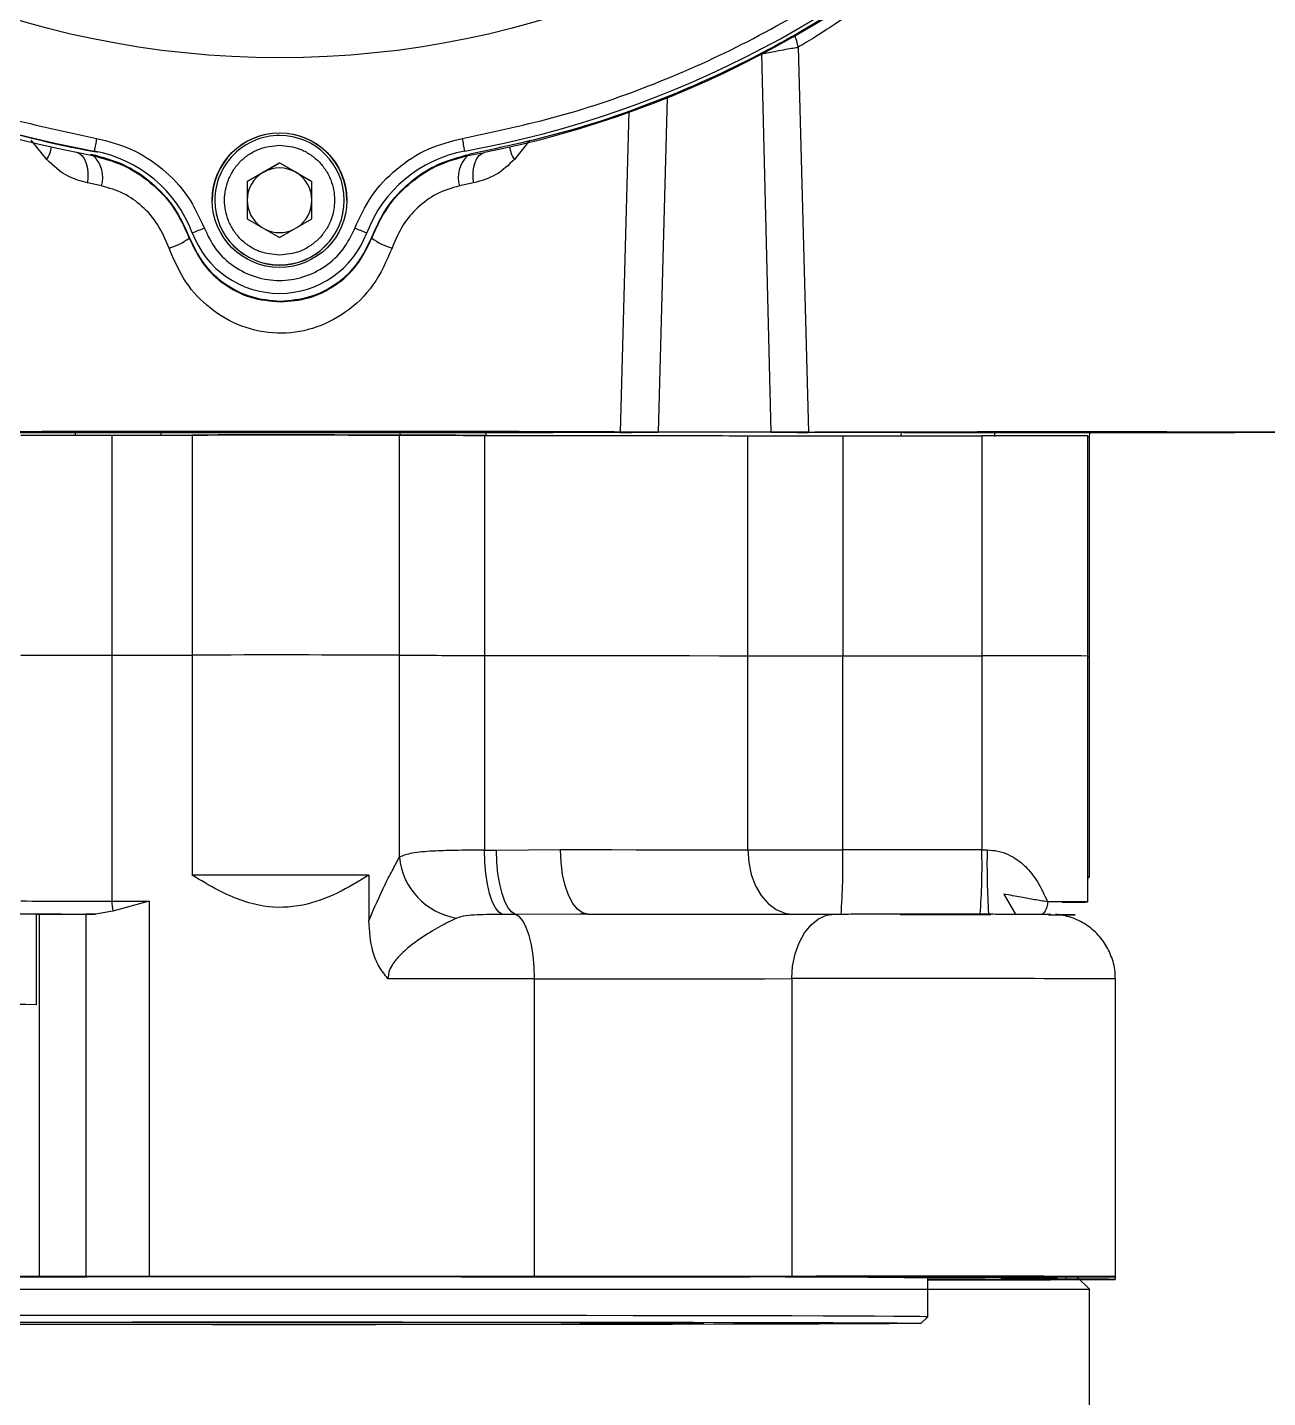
# Model space of a CAD drawing. Header units: millimetres. Extents: x 2251 to 4395, y 932 to 2449.
# Drawn here: x 3664.7 to 3760.5, y 2035.8 to 2141.7 of the extents above; entities that cross this region are included whole.
import ezdxf

# ---------------------------------------------------------------- set-up
doc = ezdxf.new("R2010")
doc.units = ezdxf.units.MM

msp = doc.modelspace()

# ---------------------------------------------------------------- linework, layer by layer
at = {"color": 7, "linetype": 'Continuous', "lineweight": 25}
for p, q in [((3722.206, 2110.389), (3721.463, 2139.621)), ((3724.29, 2140.124), (3725.074, 2110.394)), ((3714.162, 2136.247), (3713.459, 2110.389)), ((3710.544, 2110.394), (3711.235, 2135.185)), ((3666.225, 2131.454), (3665.034, 2132.949)), ((3669.901, 2132.064), (3669.901, 2132.098)), ((3698.526, 2132.098), (3698.526, 2132.064)), ((3703.543, 2132.944), (3702.356, 2131.454)), ((3668.526, 2132.004), (3669.673, 2131.783)), ((3669.673, 2131.783), (3669.673, 2131.856)), ((3684.214, 2131.192), (3681.714, 2129.749)), ((3682.964, 2130.464), (3684.214, 2131.185)), ((3686.714, 2129.749), (3684.214, 2131.192)), ((3684.214, 2131.185), (3684.214, 2131.192)), ((3684.214, 2131.185), (3685.464, 2130.464)), ((3698.908, 2131.783), (3700.055, 2132.003)), ((3698.908, 2131.856), (3698.908, 2131.783)), ((3681.714, 2129.742), (3682.964, 2130.464)), ((3685.464, 2130.464), (3686.714, 2129.742)), ((3670.465, 2129.408), (3669.38, 2129.635)), ((3681.714, 2129.749), (3681.714, 2126.862)), ((3686.714, 2126.862), (3686.714, 2129.749)), ((3699.202, 2129.635), (3698.116, 2129.408)), ((3679.214, 2128.304), (3679.214, 2128.292)), ((3689.214, 2128.292), (3689.214, 2128.304)), ((3681.714, 2126.862), (3684.214, 2125.418)), ((3684.214, 2125.418), (3686.714, 2126.862)), ((3677.474, 2125.776), (3677.474, 2125.742)), ((3690.954, 2125.742), (3690.954, 2125.776)), ((3677.243, 2125.444), (3677.243, 2125.377)), ((3691.339, 2125.377), (3691.339, 2125.444)), ((3668.442, 2110.137), (3668.438, 2110.334)), ((3671.257, 2110.16), (3671.257, 2093.16)), ((3675.023, 2110.416), (3675.041, 2110.152)), ((3677.468, 2110.162), (3677.468, 2093.162)), ((3693.471, 2093.153), (3693.471, 2110.153)), ((3693.541, 2110.152), (3693.559, 2110.416)), ((3700.045, 2110.138), (3700.045, 2093.138)), ((3700.144, 2110.334), (3700.139, 2110.137)), ((3722.206, 2110.389), (3713.459, 2110.389)), ((3722.206, 2110.372), (3713.459, 2110.372)), ((3720.394, 2093.111), (3720.394, 2110.111)), ((3727.721, 2110.105), (3727.721, 2093.105)), ((3727.721, 2110.105), (3738.471, 2110.105)), ((3732.242, 2110.105), (3732.258, 2110.345)), ((3738.471, 2110.105), (3738.471, 2093.105)), ((3739.46, 2110.337), (3739.455, 2110.054)), ((3746.669, 2093.088), (3746.669, 2110.088)), ((3746.669, 2110.037), (3746.791, 2110.034)), ((3746.791, 2110.034), (3746.812, 2110.336)), ((3746.791, 2093.034), (3746.791, 2110.034)), ((3671.257, 2093.16), (3671.257, 2074.16)), ((3677.468, 2093.162), (3677.468, 2076.162)), ((3693.471, 2077.544), (3693.471, 2093.153)), ((3700.045, 2093.138), (3700.045, 2078.088)), ((3720.394, 2078.111), (3720.394, 2093.111)), ((3720.394, 2093.111), (3720.402, 2093.111)), ((3727.721, 2078.105), (3727.721, 2093.105)), ((3727.721, 2093.105), (3738.471, 2093.105)), ((3738.471, 2093.105), (3738.47, 2078.105)), ((3746.669, 2074.088), (3746.669, 2093.088)), ((3746.669, 2093.037), (3746.791, 2093.034)), ((3746.79, 2076.034), (3746.791, 2093.034)), ((3700.978, 2078.087), (3705.92, 2078.133)), ((3738.47, 2078.105), (3727.721, 2078.105)), ((3691.113, 2076.162), (3691.113, 2072.635)), ((3746.669, 2075.912), (3746.79, 2076.034)), ((3674.148, 2074.161), (3671.336, 2073.385)), ((3674.148, 2074.161), (3674.148, 2045.161)), ((3740.165, 2074.69), (3741.097, 2073.096)), ((3665.433, 2066.151), (3665.433, 2073.151)), ((3665.433, 2073.147), (3665.642, 2073.149)), ((3665.642, 2073.149), (3669.236, 2073.156)), ((3665.642, 2073.149), (3665.642, 2045.149)), ((3669.236, 2073.156), (3669.236, 2045.156)), ((3671.336, 2073.385), (3669.985, 2073.157)), ((3707.403, 2073.14), (3702.451, 2073.121)), ((3708.041, 2073.143), (3707.403, 2073.14)), ((3734.669, 2073.116), (3734.669, 2073.099)), ((3703.923, 2045.156), (3703.923, 2068.155)), ((3723.793, 2068.164), (3723.793, 2045.164)), ((3748.788, 2045.14), (3748.788, 2068.14)), ((3621.791, 2044.163), (3746.791, 2044.163)), ((3745.791, 2045.163), (3622.791, 2045.163)), ((3669.236, 2045.156), (3665.642, 2045.149)), ((3734.29, 2042.034), (3734.29, 2045.034)), ((3737.922, 2045.103), (3737.922, 2045.074)), ((3741.082, 2045.066), (3737.922, 2045.074)), ((3738.082, 2045.103), (3745.362, 2045.12)), ((3741.082, 2045.11), (3741.082, 2045.066)), ((3743.427, 2045.115), (3743.427, 2045.056)), ((3744.29, 2045.034), (3744.29, 2045.117)), ((3744.973, 2045.119), (3744.973, 2044.95)), ((3746.791, 2044.163), (3745.791, 2045.163)), ((3746.791, 2024.163), (3746.791, 2044.163)), ((3748.788, 2044.928), (3748.788, 2045.14)), ((3733.79, 2041.534), (3734.29, 2042.034))]:
    msp.add_line(p, q, dxfattribs=at)
at = {"color": 7, "linetype": 'Continuous', "lineweight": 25, "flags": 128}
for points in [[(3724.29, 2140.124), (3724.188, 2140.61), (3724.014, 2140.994)], [(3668.526, 2132.004), (3668.748, 2131.918), (3668.947, 2131.756), (3669.116, 2131.525), (3669.251, 2131.23), (3669.348, 2130.883), (3669.402, 2130.492), (3669.413, 2130.072), (3669.38, 2129.635)], [(3699.202, 2129.635), (3699.168, 2130.072), (3699.179, 2130.492), (3699.234, 2130.882), (3699.33, 2131.23), (3699.465, 2131.525), (3699.635, 2131.756), (3699.834, 2131.917), (3700.055, 2132.003)], [(3671.257, 2110.16), (3672.027, 2110.16), (3672.799, 2110.16), (3673.573, 2110.161), (3674.349, 2110.161), (3675.126, 2110.161), (3675.906, 2110.161), (3676.686, 2110.162), (3677.468, 2110.162)], [(3700.045, 2110.138), (3702.881, 2110.136), (3705.652, 2110.133), (3708.348, 2110.13), (3710.96, 2110.127), (3713.48, 2110.124), (3715.897, 2110.12), (3718.205, 2110.116), (3720.394, 2110.111)], [(3671.257, 2093.16), (3672.027, 2093.16), (3672.799, 2093.16), (3673.573, 2093.161), (3674.349, 2093.161), (3675.126, 2093.161), (3675.906, 2093.161), (3676.686, 2093.162), (3677.468, 2093.162)], [(3671.257, 2093.16), (3672.027, 2093.16), (3672.799, 2093.16), (3673.573, 2093.161), (3674.349, 2093.161), (3675.126, 2093.161), (3675.906, 2093.161), (3676.686, 2093.162), (3677.468, 2093.162)], [(3700.045, 2093.138), (3702.881, 2093.136), (3705.652, 2093.133), (3708.348, 2093.13), (3710.96, 2093.127), (3713.48, 2093.124), (3715.897, 2093.12), (3718.205, 2093.116), (3720.394, 2093.111)], [(3700.045, 2093.138), (3702.881, 2093.136), (3705.652, 2093.133), (3708.348, 2093.13), (3710.96, 2093.127), (3713.48, 2093.124), (3715.897, 2093.12), (3718.205, 2093.116), (3720.394, 2093.111)], [(3701.435, 2073.122), (3701.157, 2073.295), (3700.893, 2073.631), (3700.653, 2074.116), (3700.444, 2074.736), (3700.274, 2075.47), (3700.148, 2076.291), (3700.071, 2077.174), (3700.045, 2078.088)], [(3700.045, 2078.088), (3700.162, 2078.088), (3700.279, 2078.088), (3700.396, 2078.088), (3700.512, 2078.088), (3700.629, 2078.087), (3700.745, 2078.087), (3700.862, 2078.087), (3700.978, 2078.087)], [(3702.451, 2073.121), (3702.156, 2073.295), (3701.876, 2073.63), (3701.622, 2074.116), (3701.401, 2074.736), (3701.221, 2075.469), (3701.087, 2076.291), (3701.006, 2077.173), (3700.978, 2078.087)], [(3708.041, 2073.143), (3707.627, 2073.237), (3707.229, 2073.52), (3706.863, 2073.98), (3706.541, 2074.6), (3706.277, 2075.357), (3706.082, 2076.22), (3705.961, 2077.158), (3705.92, 2078.133)], [(3705.92, 2078.133), (3707.911, 2078.131), (3709.857, 2078.129), (3711.755, 2078.126), (3713.601, 2078.123), (3715.391, 2078.121), (3717.122, 2078.118), (3718.79, 2078.114), (3720.394, 2078.111)], [(3720.394, 2078.111), (3720.462, 2077.136), (3720.663, 2076.198), (3720.99, 2075.335), (3721.43, 2074.578), (3721.967, 2073.957), (3722.579, 2073.496), (3723.243, 2073.213), (3723.933, 2073.119)], [(3738.47, 2078.105), (3738.522, 2078.105), (3738.573, 2078.105), (3738.624, 2078.105), (3738.675, 2078.105), (3738.726, 2078.105), (3738.777, 2078.105), (3738.828, 2078.105), (3738.88, 2078.105)], [(3746.669, 2076.037), (3746.79, 2076.034), (3746.79, 2076.034)], [(3671.257, 2074.16), (3671.617, 2074.16), (3671.977, 2074.16), (3672.338, 2074.16), (3672.699, 2074.16), (3673.06, 2074.16), (3673.423, 2074.161), (3673.785, 2074.161), (3674.148, 2074.161)], [(3743.549, 2074.102), (3743.537, 2073.907), (3743.502, 2073.719), (3743.446, 2073.546), (3743.37, 2073.394), (3743.278, 2073.27), (3743.172, 2073.177), (3743.058, 2073.12), (3742.939, 2073.1)], [(3669.985, 2073.157), (3669.888, 2073.157), (3669.792, 2073.157), (3669.698, 2073.157), (3669.603, 2073.157), (3669.51, 2073.156), (3669.418, 2073.156), (3669.327, 2073.156), (3669.236, 2073.156)], [(3702.451, 2073.121), (3702.324, 2073.121), (3702.197, 2073.122), (3702.071, 2073.122), (3701.944, 2073.122), (3701.817, 2073.122), (3701.69, 2073.122), (3701.562, 2073.122), (3701.435, 2073.122)], [(3703.923, 2068.155), (3703.895, 2069.069), (3703.814, 2069.952), (3703.68, 2070.774), (3703.5, 2071.507), (3703.279, 2072.127), (3703.025, 2072.613), (3702.745, 2072.948), (3702.451, 2073.121)], [(3723.793, 2068.164), (3723.857, 2069.139), (3724.047, 2070.077), (3724.355, 2070.94), (3724.769, 2071.697), (3725.274, 2072.318), (3725.85, 2072.778), (3726.475, 2073.061), (3727.125, 2073.156)], [(3703.923, 2068.155), (3702.538, 2068.156), (3701.143, 2068.157), (3699.738, 2068.158), (3698.323, 2068.159), (3696.901, 2068.16), (3695.47, 2068.16), (3694.034, 2068.161), (3692.591, 2068.161)], [(3703.923, 2068.155), (3706.483, 2068.154), (3709.114, 2068.153), (3711.769, 2068.153), (3714.4, 2068.154), (3716.963, 2068.155), (3719.411, 2068.158), (3721.701, 2068.16), (3723.793, 2068.164)], [(3661.591, 2045.13), (3665.398, 2045.134), (3669.338, 2045.137), (3673.383, 2045.139), (3677.505, 2045.14), (3681.674, 2045.141), (3685.861, 2045.141), (3690.037, 2045.141), (3694.173, 2045.139), (3698.24, 2045.137), (3702.209, 2045.134), (3706.052, 2045.131), (3709.742, 2045.126), (3713.254, 2045.121), (3716.563, 2045.116), (3719.646, 2045.11)], [(3674.148, 2045.161), (3677.885, 2045.162), (3681.648, 2045.163), (3685.421, 2045.163), (3689.19, 2045.162), (3692.939, 2045.161), (3696.654, 2045.16), (3700.32, 2045.158), (3703.923, 2045.156)], [(3723.793, 2045.164), (3721.701, 2045.16), (3719.41, 2045.158), (3716.963, 2045.155), (3714.4, 2045.154), (3711.769, 2045.153), (3709.114, 2045.153), (3706.483, 2045.154), (3703.923, 2045.156)], [(3745.362, 2045.12), (3746.714, 2045.124), (3747.747, 2045.128), (3748.435, 2045.133), (3748.761, 2045.138), (3748.717, 2045.143), (3748.304, 2045.148), (3747.533, 2045.153), (3746.422, 2045.157), (3744.999, 2045.161), (3743.299, 2045.165), (3741.364, 2045.168), (3739.242, 2045.17), (3736.985, 2045.171), (3734.649, 2045.172), (3732.292, 2045.172), (3729.972, 2045.171), (3727.746, 2045.169), (3725.669, 2045.167), (3723.793, 2045.164)], [(3738.738, 2045.151), (3739.715, 2045.148), (3740.395, 2045.145), (3740.744, 2045.142), (3740.744, 2045.138), (3740.395, 2045.135), (3739.715, 2045.132), (3738.738, 2045.129), (3737.512, 2045.127), (3736.1, 2045.126), (3734.572, 2045.125), (3733.004, 2045.125), (3731.476, 2045.126), (3730.064, 2045.127), (3728.838, 2045.129), (3727.861, 2045.132), (3727.181, 2045.135), (3726.832, 2045.138), (3726.832, 2045.142), (3727.181, 2045.145), (3727.861, 2045.148), (3728.838, 2045.151), (3730.064, 2045.153), (3731.476, 2045.154), (3733.004, 2045.155), (3734.572, 2045.155), (3736.1, 2045.154), (3737.512, 2045.153), (3738.738, 2045.151)], [(3737.922, 2045.074), (3736.315, 2045.075), (3734.85, 2045.076), (3733.612, 2045.079), (3732.678, 2045.082), (3732.102, 2045.085), (3731.919, 2045.089), (3732.141, 2045.092), (3732.753, 2045.095), (3733.72, 2045.098), (3734.982, 2045.1), (3736.466, 2045.102), (3738.082, 2045.103)], [(3734.29, 2044.896), (3735.245, 2044.896), (3737.566, 2044.897), (3739.794, 2044.899), (3741.874, 2044.901), (3743.753, 2044.904), (3745.387, 2044.908), (3746.734, 2044.912), (3747.761, 2044.917), (3748.443, 2044.921), (3748.763, 2044.926), (3748.713, 2044.931), (3748.294, 2044.936), (3747.517, 2044.941), (3746.401, 2044.946), (3744.973, 2044.95)], [(3738.738, 2044.939), (3739.715, 2044.936), (3740.395, 2044.933), (3740.744, 2044.93), (3740.744, 2044.927), (3740.395, 2044.923), (3739.715, 2044.92), (3738.738, 2044.918), (3737.512, 2044.916), (3736.1, 2044.914), (3734.572, 2044.913), (3734.29, 2044.913)], [(3744.973, 2044.95), (3743.339, 2044.954), (3741.997, 2044.959), (3740.971, 2044.964), (3740.277, 2044.97), (3739.929, 2044.975), (3739.932, 2044.981), (3740.287, 2044.987), (3740.987, 2044.992)], [(3743.427, 2045.056), (3743.947, 2045.048), (3744.232, 2045.04), (3744.28, 2045.032), (3744.09, 2045.024), (3743.664, 2045.016), (3743.003, 2045.008), (3742.109, 2045), (3740.987, 2044.992)], [(3734.29, 2042.034), (3734.156, 2042.042), (3733.675, 2042.051), (3732.847, 2042.06), (3731.679, 2042.068), (3730.178, 2042.077), (3728.355, 2042.085), (3726.224, 2042.092), (3723.798, 2042.1), (3721.095, 2042.107), (3718.134, 2042.113), (3714.936, 2042.119), (3711.522, 2042.124), (3707.918, 2042.129), (3704.148, 2042.132), (3700.238, 2042.136), (3696.217, 2042.138), (3692.112, 2042.14), (3687.952, 2042.141), (3683.767, 2042.141), (3679.585, 2042.141), (3675.436, 2042.14), (3671.349, 2042.138), (3667.353, 2042.135), (3663.476, 2042.132)], [(3661.072, 2041.628), (3664.863, 2041.632), (3668.794, 2041.635), (3672.837, 2041.637), (3676.962, 2041.639), (3681.14, 2041.64), (3685.341, 2041.64), (3689.534, 2041.64), (3693.69, 2041.638), (3697.777, 2041.636), (3701.768, 2041.633), (3705.632, 2041.63), (3709.343, 2041.626), (3712.873, 2041.621), (3716.198, 2041.615), (3719.292, 2041.609), (3722.134, 2041.602), (3724.704, 2041.595), (3726.982, 2041.588), (3728.953, 2041.58), (3730.602, 2041.572), (3731.918, 2041.563), (3732.89, 2041.554), (3733.512, 2041.545), (3733.779, 2041.536), (3733.69, 2041.527), (3733.245, 2041.519), (3732.447, 2041.51), (3731.302, 2041.501), (3729.819, 2041.493), (3728.007, 2041.485), (3725.881, 2041.477), (3723.454, 2041.47), (3720.746, 2041.463), (3717.775, 2041.456), (3714.563, 2041.451), (3711.132, 2041.445), (3707.509, 2041.441), (3703.717, 2041.437), (3699.786, 2041.434), (3695.744, 2041.431), (3691.618, 2041.43), (3687.44, 2041.429), (3683.24, 2041.429), (3679.046, 2041.429), (3674.891, 2041.431), (3670.803, 2041.433), (3666.813, 2041.436), (3662.948, 2041.439)]]:
    msp.add_lwpolyline(points, dxfattribs=at)
at = {"color": 7, "linetype": 'Continuous', "lineweight": 25}
for centre, radius in [((3684.214, 2210.809), 71.5), ((3684.214, 2128.309), 5.2)]:
    msp.add_circle(centre, radius, dxfattribs=at)
for centre, radius, start, end in [((3684.214, 2210.807), 80, 190.30617, 259.69396), ((3684.291, 2210.435), 80, 190.52799, 258.6349), ((3684.214, 2210.807), 80, 280.30604, 349.69383), ((3684.291, 2210.435), 80, 281.36448, 349.47139), ((3684.214, 2210.773), 80, 252.76849, 259.69392), ((4318.129, 2014.988), 658.722, 169.672162, 169.759325), ((3684.214, 2128.292), 5.2, 0.00011, 179.99974), ((3684.214, 2128.304), 5, 89.99962, 179.99978), ((3684.214, 2128.304), 5, 359.99991, 89.99976), ((3050.318, 2014.992), 658.702, 10.240673, 10.327838), ((3664.332, 2132.742), 2.29, 325.76645, 351.8077), ((3668.112, 2122.259), 10, 20.58678, 79.69395), ((3668.112, 2122.225), 10, 78.01772, 79.69392), ((3700.316, 2122.259), 10, 100.30605, 159.41322), ((3704.25, 2132.742), 2.29, 188.19168, 214.23293), ((3668.257, 2130.063), 2.303, 343.4735, 45.70276), ((3700.327, 2130.063), 2.305, 134.36929, 196.50795), ((3684.214, 2128.299), 2.5, 119.9996, 179.99966), ((3684.214, 2128.299), 2.5, 59.99975, 119.99962), ((3684.214, 2128.299), 2.5, 359.99971, 59.99978), ((3684.214, 2128.304), 5, 179.99994, 359.99975), ((3684.214, 2128.292), 5, 179.99994, 359.99975), ((3684.214, 2128.299), 2.5, 179.99971, 236.17979), ((3684.214, 2128.299), 2.5, 303.81959, 359.99967), ((3722.222, 2008.775), 125.266, 110.47237, 110.93011), ((3684.214, 2128.307), 7.2, 200.5868, 339.4132), ((3684.214, 2128.299), 2.5, 243.81973, 296.17964), ((3646.206, 2008.776), 125.265, 69.06989, 69.52763), ((3674.327, 2129.313), 4.899, 285.98985, 306.52729), ((3694.255, 2129.313), 4.899, 233.47211, 254.00953), ((3669.505, 5282.347), 3172.188, 269.904659, 270.031645), ((3683.956, -582.986), 2693.155, 89.797567, 90.13802), ((3699.762, 3438.371), 1328.233, 269.728619, 270.012215), ((3727.111, 5654.862), 3544.757, 269.891426, 270.009859), ((3740.668, 1200.697), 909.411, 89.621935, 90.138469), ((3669.505, 5265.347), 3172.188, 269.904659, 270.031645), ((3683.956, -599.986), 2693.155, 89.797567, 90.13802), ((3699.762, 3421.371), 1328.233, 269.728619, 270.012215), ((3727.111, 5637.862), 3544.757, 269.891426, 270.009859), ((3727.113, 5640.865), 3547.76, 269.891621, 270.009825), ((3740.668, 1183.697), 909.411, 89.621935, 90.138469), ((3727.111, 5622.862), 3544.757, 269.891426, 270.009859), ((3677.647, 2076.854), 50.089, 355.71964, 1.43088), ((3688.397, 2076.855), 50.089, 355.71964, 1.43088), ((3801.005, 2077.013), 62.135, 178.9928, 183.52068), ((3698.74, 2078.075), 5.296, 185.75485, 260.76773), ((3684.271, -1574.599), 3650.767, 89.892614, 90.106762), ((3669.505, 5246.347), 3172.188, 269.904659, 270.031645), ((3674.511, 2074.103), 3.255, 178.99862, 192.73455), ((3744.244, 1875.187), 198.916, 89.30143, 90.20024), ((3745.05, 2183.619), 109.543, 269.8003, 270.84701), ((3733.663, 1967.87), 105.229, 89.77709, 90.81371), ((3738.496, -315.698), 2388.8, 89.983979, 90.106094), ((3744.366, 2027.352), 45.743, 88.99451, 90.09488), ((3733.146, -1200.053), 3268.23, 89.725781, 90.163967), ((3658.927, 954.672), 1111.497, 89.664622, 90.334754), ((3658.97, 3506.993), 1461.859, 269.73499, 270.261482), ((3675.093, -1304.249), 3349.411, 90.016165, 90.100183), ((3722.027, 1088.715), 956.398, 89.265301, 90.142651), ((3734.106, -406.364), 2451.307, 89.891742, 89.99569), ((3740.729, 1704.89), 340.176, 89.54566, 89.94065)]:
    msp.add_arc(centre, radius, start, end, dxfattribs=at)
for points, knots in [([(3606.488, 2196.676), (3607.015, 2194.18), (3608.077, 2189.142), (3610.616, 2181.765), (3613.885, 2174.523), (3617.948, 2167.544), (3622.76, 2160.941), (3628.252, 2154.848), (3634.346, 2149.355), (3640.949, 2144.543), (3647.928, 2140.481), (3655.17, 2137.212), (3662.547, 2134.673), (3667.584, 2133.61), (3670.08, 2133.084)], [0, 0, 0, 0, 0.0799588, 0.1613715, 0.2441424, 0.3288926, 0.4142166, 0.5, 0.5857784, 0.6711024, 0.7558576, 0.8386237, 0.9200388, 1, 1, 1, 1]), ([(3698.348, 2133.084), (3700.844, 2133.61), (3705.881, 2134.673), (3713.258, 2137.211), (3720.5, 2140.481), (3727.479, 2144.543), (3734.082, 2149.355), (3740.176, 2154.847), (3745.668, 2160.941), (3750.48, 2167.544), (3754.543, 2174.523), (3757.812, 2181.765), (3760.351, 2189.142), (3761.413, 2194.18), (3761.939, 2196.676)], [0, 0, 0, 0, 0.0799588, 0.1613715, 0.2441424, 0.3288926, 0.4142166, 0.5, 0.5857784, 0.6711024, 0.7558576, 0.8386237, 0.9200388, 1, 1, 1, 1]), ([(3744.271, 2157.567), (3743.854, 2157.027), (3742.212, 2154.895), (3739.722, 2152.308), (3737.094, 2149.748), (3735.278, 2148.108), (3733.561, 2146.649), (3731.63, 2145.103), (3729.516, 2143.527), (3727.378, 2142.056), (3725.55, 2140.884), (3724.71, 2140.377), (3724.29, 2140.124)], [0, 0, 0, 0, 0.062604, 0.2470823, 0.3316041, 0.4109645, 0.4848735, 0.5577001, 0.6699109, 0.7803814, 0.8900792, 1, 1, 1, 1]), ([(3721.463, 2139.621), (3721.841, 2139.693), (3722.516, 2139.82), (3723.332, 2139.967), (3723.942, 2140.073), (3724.17, 2140.106), (3724.29, 2140.124)], [0, 0, 0, 0, 0.3058344, 0.5465706, 0.7614659, 1, 1, 1, 1]), ([(3670.08, 2133.084), (3670.983, 2132.85), (3672.82, 2132.375), (3675.234, 2130.791), (3677.224, 2128.699), (3678.019, 2126.976), (3678.41, 2126.129)], [0, 0, 0, 0, 0.2457963, 0.5, 0.7542037, 1, 1, 1, 1]), ([(3690.018, 2126.129), (3690.409, 2126.976), (3691.204, 2128.699), (3693.194, 2130.791), (3695.608, 2132.375), (3697.445, 2132.85), (3698.348, 2133.084)], [0, 0, 0, 0, 0.2457963, 0.5, 0.7542037, 1, 1, 1, 1]), ([(3684.214, 2124.055), (3683.679, 2124.112), (3682.857, 2124.199), (3681.867, 2124.729), (3681.187, 2125.278), (3680.635, 2125.959), (3680.122, 2126.948), (3679.861, 2128.305), (3680.122, 2129.662), (3680.635, 2130.652), (3681.187, 2131.333), (3681.867, 2131.881), (3682.857, 2132.411), (3683.679, 2132.498), (3684.214, 2132.555)], [0, 0, 0, 0, 0.1197284, 0.1841803, 0.25, 0.3158197, 0.3802716, 0.5, 0.6197284, 0.6841803, 0.75, 0.8158197, 0.8802716, 1, 1, 1, 1]), ([(3684.214, 2132.555), (3684.749, 2132.498), (3685.571, 2132.411), (3686.561, 2131.881), (3687.241, 2131.333), (3687.793, 2130.652), (3688.306, 2129.662), (3688.567, 2128.305), (3688.306, 2126.948), (3687.793, 2125.959), (3687.241, 2125.278), (3686.561, 2124.729), (3685.571, 2124.199), (3684.748, 2124.112), (3684.214, 2124.055)], [0, 0, 0, 0, 0.1197284, 0.1841803, 0.25, 0.3158197, 0.3802716, 0.5, 0.6197284, 0.6841803, 0.75, 0.8158197, 0.8802716, 1, 1, 1, 1]), ([(3669.38, 2129.635), (3668.86, 2129.778), (3667.672, 2130.103), (3666.746, 2130.967), (3666.225, 2131.454)], [0, 0, 0, 0, 0.4371728, 1, 1, 1, 1]), ([(3669.673, 2131.783), (3670.515, 2131.563), (3672.115, 2131.144), (3674.283, 2129.73), (3676.115, 2127.847), (3676.862, 2126.211), (3677.243, 2125.377)], [0, 0, 0, 0, 0.2609986, 0.4963679, 0.743003, 1, 1, 1, 1]), ([(3691.339, 2125.377), (3691.7, 2126.175), (3692.409, 2127.742), (3694.177, 2129.629), (3696.36, 2131.108), (3698.031, 2131.551), (3698.908, 2131.783)], [0, 0, 0, 0, 0.24563128, 0.48189632, 0.72795587, 1, 1, 1, 1]), ([(3702.356, 2131.454), (3701.904, 2131.02), (3700.99, 2130.142), (3699.802, 2129.806), (3699.202, 2129.635)], [0, 0, 0, 0, 0.4941181, 1, 1, 1, 1]), ([(3675.677, 2124.604), (3675.413, 2125.232), (3674.904, 2126.446), (3673.641, 2127.866), (3672.143, 2128.932), (3671.044, 2129.244), (3670.465, 2129.408)], [0, 0, 0, 0, 0.26202455, 0.50709246, 0.74057078, 1, 1, 1, 1]), ([(3698.116, 2129.408), (3697.513, 2129.234), (3696.366, 2128.903), (3694.87, 2127.8), (3693.647, 2126.385), (3693.162, 2125.22), (3692.905, 2124.604)], [0, 0, 0, 0, 0.2703279, 0.514495, 0.7428516, 1, 1, 1, 1]), ([(3678.41, 2126.129), (3678.674, 2125.576), (3679.215, 2124.442), (3680.633, 2123.133), (3682.35, 2122.295), (3684.214, 2122.019), (3686.078, 2122.295), (3687.795, 2123.133), (3689.213, 2124.442), (3689.754, 2125.576), (3690.018, 2126.129)], [0, 0, 0, 0, 0.122089, 0.25, 0.377911, 0.5, 0.622089, 0.75, 0.877911, 1, 1, 1, 1]), ([(3692.905, 2124.604), (3692.474, 2123.615), (3691.638, 2121.696), (3689.431, 2119.562), (3686.846, 2118.261), (3684.02, 2117.873), (3681.222, 2118.438), (3678.806, 2119.848), (3676.824, 2121.923), (3676.074, 2123.675), (3675.677, 2124.604)], [0, 0, 0, 0, 0.1390265, 0.2697534, 0.3919778, 0.5102993, 0.6316826, 0.7541631, 0.8697612, 1, 1, 1, 1]), ([(3677.243, 2125.377), (3677.577, 2124.666), (3678.223, 2123.294), (3679.902, 2121.742), (3681.94, 2120.659), (3683.507, 2120.516), (3684.291, 2120.444)], [0, 0, 0, 0, 0.2554546, 0.4932726, 0.7463741, 1, 1, 1, 1]), ([(3684.291, 2120.444), (3685.026, 2120.507), (3686.515, 2120.635), (3688.557, 2121.653), (3690.309, 2123.206), (3690.992, 2124.645), (3691.339, 2125.377)], [0, 0, 0, 0, 0.2379914, 0.4818785, 0.7367294, 1, 1, 1, 1]), ([(3677.561, 2110.162), (3677.825, 2110.162), (3678.767, 2110.165), (3681.137, 2110.167), (3684.282, 2110.168), (3687.481, 2110.167), (3690.292, 2110.164), (3692.512, 2110.159), (3693.198, 2110.154), (3693.541, 2110.152)], [0, 0, 0, 0, 0.0610151, 0.2175126, 0.3740101, 0.5305075, 0.687005, 0.8435025, 1, 1, 1, 1]), ([(3700.139, 2110.137), (3701.981, 2110.135), (3705.664, 2110.132), (3710.848, 2110.126), (3715.66, 2110.119), (3719.388, 2110.112), (3721.3, 2110.107), (3721.932, 2110.106)], [0, 0, 0, 0, 0.2225072, 0.4450145, 0.6675217, 0.8900289, 1, 1, 1, 1]), ([(3713.459, 2110.389), (3713.125, 2110.389), (3712.458, 2110.389), (3711.572, 2110.39), (3710.872, 2110.392), (3710.653, 2110.393), (3710.544, 2110.394)], [0, 0, 0, 0, 0.2498453, 0.499878, 0.7504829, 1, 1, 1, 1]), ([(3710.544, 2110.367), (3710.653, 2110.368), (3710.872, 2110.369), (3711.572, 2110.371), (3712.458, 2110.372), (3713.125, 2110.372), (3713.459, 2110.372)], [0, 0, 0, 0, 0.2495171, 0.500122, 0.7501547, 1, 1, 1, 1]), ([(3725.074, 2110.394), (3724.953, 2110.393), (3724.711, 2110.392), (3724.018, 2110.39), (3723.162, 2110.389), (3722.525, 2110.389), (3722.206, 2110.389)], [0, 0, 0, 0, 0.2496449, 0.5001084, 0.750039, 1, 1, 1, 1]), ([(3722.206, 2110.372), (3722.525, 2110.372), (3723.162, 2110.372), (3724.017, 2110.371), (3724.711, 2110.369), (3724.953, 2110.368), (3725.074, 2110.367)], [0, 0, 0, 0, 0.2496471, 0.5001104, 0.7500412, 1, 1, 1, 1]), ([(3700.045, 2078.088), (3699.248, 2078.087), (3697.778, 2078.084), (3696.602, 2078.037), (3696.063, 2078.016)], [0, 0, 0, 0, 0.5420141, 1, 1, 1, 1]), ([(3738.88, 2078.105), (3739.16, 2078.088), (3739.726, 2078.054), (3740.514, 2077.777), (3741.228, 2077.364), (3742.021, 2076.685), (3742.856, 2075.609), (3743.307, 2074.628), (3743.549, 2074.102)], [0, 0, 0, 0, 0.12447381, 0.25096604, 0.37147488, 0.50010394, 0.73217742, 1, 1, 1, 1]), ([(3691.113, 2072.635), (3691.536, 2073.612), (3692.171, 2075.08), (3693.01, 2076.669), (3693.317, 2077.253), (3693.471, 2077.544)], [0, 0, 0, 0, 0.4999487, 0.7504157, 1, 1, 1, 1]), ([(3696.063, 2078.016), (3695.48, 2077.976), (3694.315, 2077.898), (3693.752, 2077.662), (3693.471, 2077.544)], [0, 0, 0, 0, 0.5005372, 1, 1, 1, 1]), ([(3691.113, 2076.162), (3690.309, 2075.672), (3688.705, 2074.697), (3685.97, 2073.674), (3683.336, 2073.592), (3681.157, 2074.21), (3679.314, 2075.033), (3678.126, 2075.759), (3677.468, 2076.162)], [0, 0, 0, 0, 0.1923908, 0.3834722, 0.589159, 0.7155413, 0.8423238, 1, 1, 1, 1]), ([(3743.549, 2074.102), (3743.209, 2074.153), (3742.508, 2074.258), (3741.475, 2074.465), (3740.622, 2074.611), (3740.165, 2074.69)], [0, 0, 0, 0, 0.3043315, 0.6280366, 1, 1, 1, 1]), ([(3697.891, 2072.848), (3697.468, 2072.639), (3696.623, 2072.221), (3695.08, 2071.27), (3693.767, 2070.29), (3692.967, 2069.358), (3692.643, 2068.703), (3692.608, 2068.335), (3692.591, 2068.161)], [0, 0, 0, 0, 0.2492008, 0.4991017, 0.7489308, 0.8742239, 0.9407402, 1, 1, 1, 1]), ([(3701.435, 2073.122), (3700.766, 2073.118), (3699.762, 2073.111), (3698.561, 2073.045), (3698.114, 2072.913), (3697.891, 2072.848)], [0, 0, 0, 0, 0.5005553, 0.7509565, 1, 1, 1, 1]), ([(3708.041, 2073.143), (3709.746, 2073.143), (3713.195, 2073.142), (3718.286, 2073.145), (3723.084, 2073.149), (3725.787, 2073.154), (3727.125, 2073.156)], [0, 0, 0, 0, 0.2473128, 0.5, 0.7526872, 1, 1, 1, 1]), ([(3727.125, 2073.156), (3727.58, 2073.157), (3728.516, 2073.158), (3730.183, 2073.16), (3732.024, 2073.161), (3733.97, 2073.161), (3735.909, 2073.161), (3737.733, 2073.16), (3739.357, 2073.158), (3740.753, 2073.155), (3741.929, 2073.152), (3742.883, 2073.149), (3743.509, 2073.145), (3743.801, 2073.142), (3743.766, 2073.141), (3743.763, 2073.141)], [0, 0, 0, 0, 0.07746204, 0.1591116, 0.24381256, 0.33012598, 0.41643939, 0.50114036, 0.58278992, 0.66025195, 0.73771399, 0.81936355, 0.90406452, 0.99037793, 1, 1, 1, 1]), ([(3743.619, 2073.099), (3744.159, 2073.097), (3745.28, 2073.094), (3745.774, 2073.089), (3745.676, 2073.085), (3745.186, 2073.083), (3745.169, 2073.083)], [0, 0, 0, 0, 0.3133856, 0.650453, 0.9875204, 1, 1, 1, 1]), ([(3748.761, 2068.132), (3748.77, 2068.221), (3748.817, 2068.728), (3748.593, 2069.653), (3748.085, 2070.807), (3747.277, 2071.793), (3746.26, 2072.548), (3745.265, 2072.949), (3744.573, 2073.085), (3744.254, 2073.12), (3744.182, 2073.124), (3744.169, 2073.125)], [0, 0, 0, 0, 0.0358209, 0.2034054, 0.3709909, 0.5385787, 0.7061735, 0.8738152, 0.9601743, 0.9931696, 1, 1, 1, 1]), ([(3692.591, 2068.161), (3692.349, 2068.463), (3691.844, 2069.091), (3691.249, 2070.609), (3691.167, 2071.832), (3691.113, 2072.635)], [0, 0, 0, 0, 0.2406414, 0.5017344, 1, 1, 1, 1]), ([(3707.413, 2041.584), (3706.44, 2041.586), (3704.463, 2041.59), (3701.047, 2041.595), (3697.589, 2041.598), (3694.202, 2041.601), (3689.895, 2041.604), (3685.41, 2041.605), (3680.916, 2041.604), (3677.601, 2041.603), (3674.379, 2041.601), (3670.993, 2041.599), (3667.53, 2041.595), (3664.133, 2041.59), (3661.111, 2041.584), (3658.435, 2041.578), (3656.109, 2041.57), (3654.337, 2041.563), (3653.07, 2041.556), (3651.939, 2041.547), (3651.474, 2041.537), (3651.706, 2041.527), (3652.224, 2041.52), (3653.07, 2041.513), (3654.336, 2041.506), (3656.113, 2041.499), (3658.419, 2041.491), (3660.261, 2041.487), (3661.168, 2041.485)], [0, 0, 0, 0, 0.0388205, 0.078845, 0.1199968, 0.1521637, 0.1843358, 0.249956, 0.2828075, 0.3156641, 0.3478311, 0.3800032, 0.4211504, 0.461176, 0.5, 0.5388194, 0.578845, 0.6199968, 0.6521637, 0.6843358, 0.749956, 0.7828075, 0.8156641, 0.8478311, 0.8800032, 0.9211504, 0.9611772, 1, 1, 1, 1]), ([(3661.168, 2041.485), (3662.141, 2041.483), (3664.117, 2041.479), (3667.534, 2041.474), (3670.991, 2041.47), (3674.379, 2041.468), (3678.686, 2041.465), (3683.17, 2041.464), (3687.664, 2041.465), (3690.979, 2041.466), (3694.202, 2041.468), (3697.588, 2041.47), (3701.051, 2041.474), (3704.447, 2041.479), (3707.47, 2041.485), (3710.145, 2041.491), (3712.472, 2041.498), (3714.244, 2041.506), (3715.511, 2041.513), (3716.642, 2041.522), (3717.106, 2041.532), (3716.875, 2041.541), (3716.357, 2041.549), (3715.511, 2041.555), (3714.245, 2041.563), (3712.468, 2041.57), (3710.161, 2041.577), (3708.32, 2041.582), (3707.413, 2041.584)], [0, 0, 0, 0, 0.0388205, 0.078845, 0.1199968, 0.1521637, 0.1843358, 0.249956, 0.2828075, 0.3156641, 0.3478311, 0.3800032, 0.4211504, 0.461176, 0.5, 0.5388194, 0.578845, 0.6199968, 0.6521637, 0.6843358, 0.749956, 0.7828075, 0.8156641, 0.8478311, 0.8800032, 0.9211504, 0.9611772, 1, 1, 1, 1])]:
    msp.add_open_spline(points, degree=3, knots=knots, dxfattribs=at)
for points in [[(3762.944, 2195.891), (3762.38, 2193.276), (3761.25, 2188.046), (3758.571, 2180.467), (3755.202, 2173.179), (3751.106, 2166.269), (3746.342, 2159.802), (3740.954, 2153.845), (3734.997, 2148.457), (3728.531, 2143.694), (3721.62, 2139.598), (3714.332, 2136.229), (3706.753, 2133.55), (3701.523, 2132.42), (3698.908, 2131.856)], [(3669.673, 2131.856), (3670.512, 2131.634), (3672.191, 2131.19), (3674.373, 2129.73), (3676.172, 2127.818), (3676.886, 2126.235), (3677.243, 2125.444)], [(3691.339, 2125.444), (3691.695, 2126.235), (3692.409, 2127.817), (3694.208, 2129.73), (3696.391, 2131.19), (3698.069, 2131.634), (3698.908, 2131.856)], [(3677.243, 2125.444), (3677.568, 2124.749), (3678.218, 2123.359), (3679.929, 2121.78), (3681.998, 2120.712), (3683.527, 2120.576), (3684.291, 2120.509)], [(3684.291, 2120.509), (3685.055, 2120.576), (3686.583, 2120.712), (3688.652, 2121.78), (3690.364, 2123.359), (3691.014, 2124.749), (3691.339, 2125.444)], [(3710.544, 2110.394), (3710.123, 2110.397), (3709.28, 2110.403), (3707.126, 2110.412), (3704.39, 2110.419), (3701.082, 2110.426), (3697.311, 2110.431), (3693.177, 2110.435), (3688.796, 2110.438), (3684.291, 2110.439), (3679.785, 2110.438), (3675.404, 2110.435), (3671.27, 2110.432), (3667.499, 2110.426), (3664.191, 2110.42), (3661.455, 2110.412), (3659.301, 2110.404), (3658.459, 2110.397), (3658.038, 2110.394)], [(3710.544, 2110.367), (3710.123, 2110.364), (3709.28, 2110.358), (3707.126, 2110.349), (3704.39, 2110.342), (3701.082, 2110.335), (3697.311, 2110.33), (3693.177, 2110.326), (3688.796, 2110.323), (3684.291, 2110.323), (3679.785, 2110.323), (3675.404, 2110.326), (3671.27, 2110.33), (3667.499, 2110.335), (3664.191, 2110.342), (3661.455, 2110.349), (3659.301, 2110.358), (3658.459, 2110.364), (3658.038, 2110.367)], [(3665.291, 2110.381), (3665.361, 2110.383), (3665.503, 2110.389), (3666.633, 2110.396), (3668.389, 2110.403), (3670.77, 2110.41), (3673.667, 2110.415), (3676.973, 2110.418), (3680.56, 2110.421), (3684.291, 2110.422), (3688.021, 2110.421), (3691.608, 2110.418), (3694.915, 2110.415), (3697.812, 2110.409), (3700.193, 2110.403), (3701.949, 2110.396), (3703.079, 2110.389), (3703.22, 2110.383), (3703.291, 2110.381)], [(3703.291, 2110.381), (3703.22, 2110.378), (3703.079, 2110.373), (3701.949, 2110.365), (3700.193, 2110.358), (3697.812, 2110.352), (3694.915, 2110.347), (3691.608, 2110.343), (3688.021, 2110.341), (3684.291, 2110.34), (3680.56, 2110.341), (3676.973, 2110.343), (3673.667, 2110.347), (3670.77, 2110.352), (3668.389, 2110.358), (3666.633, 2110.365), (3665.503, 2110.373), (3665.361, 2110.378), (3665.291, 2110.381)], [(3688.541, 2110.148), (3688.477, 2110.149), (3688.349, 2110.151), (3687.366, 2110.154), (3685.961, 2110.156), (3684.291, 2110.157), (3682.62, 2110.156), (3681.215, 2110.154), (3680.232, 2110.151), (3680.105, 2110.149), (3680.041, 2110.148)], [(3700.139, 2110.137), (3699.35, 2110.137), (3697.772, 2110.139), (3695.827, 2110.142), (3694.307, 2110.147), (3693.796, 2110.15), (3693.541, 2110.152)], [(3725.074, 2110.394), (3725.499, 2110.396), (3726.348, 2110.401), (3728.385, 2110.408), (3730.906, 2110.414), (3733.889, 2110.419), (3737.224, 2110.422), (3740.809, 2110.424), (3744.532, 2110.425), (3748.275, 2110.425), (3751.919, 2110.423), (3755.351, 2110.42), (3758.46, 2110.415), (3761.15, 2110.41), (3763.338, 2110.403), (3764.941, 2110.396), (3765.967, 2110.388), (3766.095, 2110.383), (3766.159, 2110.38)], [(3766.159, 2110.38), (3766.095, 2110.378), (3765.967, 2110.372), (3764.941, 2110.364), (3763.338, 2110.357), (3761.15, 2110.351), (3758.46, 2110.345), (3755.351, 2110.341), (3751.919, 2110.338), (3748.275, 2110.336), (3744.532, 2110.335), (3740.809, 2110.336), (3737.224, 2110.339), (3733.889, 2110.342), (3730.906, 2110.347), (3728.385, 2110.353), (3726.348, 2110.36), (3725.499, 2110.365), (3725.074, 2110.367)], [(3731.159, 2110.38), (3731.211, 2110.382), (3731.315, 2110.386), (3732.148, 2110.392), (3733.442, 2110.397), (3735.196, 2110.402), (3737.331, 2110.405), (3739.767, 2110.408), (3742.41, 2110.41), (3745.159, 2110.41), (3747.908, 2110.41), (3750.551, 2110.408), (3752.987, 2110.405), (3755.122, 2110.402), (3756.876, 2110.397), (3758.17, 2110.392), (3759.003, 2110.386), (3759.107, 2110.382), (3759.159, 2110.38)], [(3759.159, 2110.38), (3759.107, 2110.378), (3759.003, 2110.374), (3758.17, 2110.369), (3756.876, 2110.363), (3755.122, 2110.359), (3752.987, 2110.355), (3750.551, 2110.352), (3747.908, 2110.351), (3745.159, 2110.35), (3742.41, 2110.351), (3739.767, 2110.352), (3737.331, 2110.355), (3735.196, 2110.359), (3733.442, 2110.364), (3732.148, 2110.369), (3731.315, 2110.374), (3731.211, 2110.378), (3731.159, 2110.38)], [(3663.565, 2073.162), (3664.525, 2073.16), (3666.445, 2073.158), (3668.805, 2073.157), (3669.985, 2073.157)]]:
    msp.add_open_spline(points, degree=3, dxfattribs=at)

doc.saveas('drawing.dxf')
